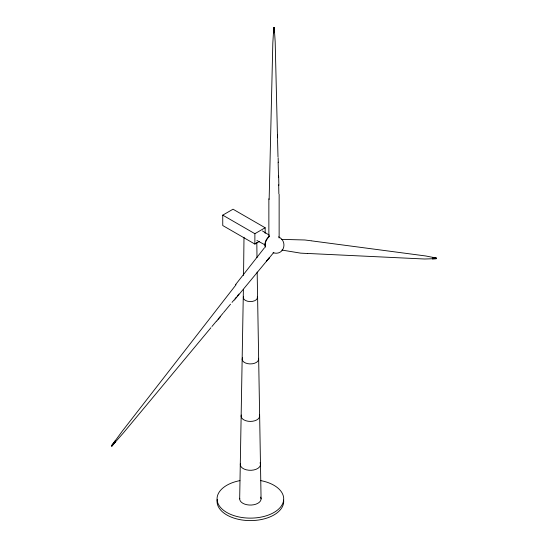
<?xml version="1.0" encoding="UTF-8"?>
<svg xmlns="http://www.w3.org/2000/svg" width="548" height="548" viewBox="0 0 548 548"><rect width="100%" height="100%" fill="white"/><g stroke="black" fill="none" stroke-linecap="round" stroke-linejoin="round"><path stroke-width="0.82" d="M268.869 236.647L268.863 198.808M243.381 289.865L239.675 498.892M243.552 275.432L243.997 237.243M269.143 199.39L272.822 43.107L273.767 27.66A2.076 1.199 0 0 1 274.062 27.482L274.617 32.202M273.384 32.866L273.938 27.695A2.076 1.199 0 0 0 274.233 27.516L275.178 41.751L277.48 137.027M111.874 446.12L111.765 446.031A2.076 0.438 38.8 0 1 111.573 445.771L122.238 431.214L236.024 284.768M111.525 445.675L115.135 440.873M235.558 284.652L264.465 247.751M230.537 304.174L223.557 312.579M232.016 302.386L233.982 300.009M234.969 298.818L236.448 297.03M237.428 295.838L238.907 294.057M234.366 300.078L273.829 252.361M210.918 327.725L123.416 432.893L111.84 446.058A2.076 0.438 38.8 0 0 111.662 445.798L111.573 445.702M211.932 326.512L216.481 321.06M217.994 319.244L223.05 313.189M216.734 321.073L220.289 316.84M269.561 257.526L266.301 261.328L269.417 257.69M111.867 446.106L115.683 441.695M259.279 241.538L254.875 244.079L222.748 225.529L222.748 215.145L233.03 209.206L265.157 227.756L265.157 233.352M222.748 215.145L254.875 233.695L265.157 227.756M432.317 258.937L436.263 258.752A2.076 1.637 -84.9 0 0 436.42 258.368L436.338 258.231A2.076 1.637 -84.9 0 0 436.181 258.615L424.584 259.012L307.812 253.464M307.503 253.498L300.66 253.142L281.877 250.066M281.364 239.366L304.846 239.983L311.6 240.839M311.976 240.915L425.762 255.978L436.461 258.074L432.865 257.382M273.089 252.731C283.987 256.108 288.186 241.346 278.555 236.88M256.923 240.497L264.931 244.846M262.437 230.948L269.5 235.277M278.137 157.742L278.268 162.318M279.138 194.376L279.138 238.01M277.555 140.076L277.994 156.824M278.137 162.153L278.528 177.353M278.651 176.045L278.877 185.347M277.514 134.863L277.624 139.445M278.679 184.82L278.857 193.786M261.074 498.892L257.163 272.041M256.813 242.332L256.991 257.615M254.875 233.695L254.875 244.079M265.561 246.484A6.665 3.85 -60 0 1 265.205 245.703M265.095 245.251A6.665 3.85 -60 0 1 269.253 236.373M265.184 247.497A8.439 4.87 -60 0 1 269.164 236.606M257.32 296.701A7.083 4.089 0 0 1 250.025 301.585A7.083 4.089 0 0 1 243.6 296.31M258.437 358.255A8.22 4.747 0 0 1 249.97 363.92A8.22 4.747 0 0 1 242.511 357.803M259.464 415.021A9.261 5.35 0 0 1 250.374 421.412A9.261 5.35 0 0 1 241.291 415.021M260.06 462.765A10.124 5.843 0 0 1 251.368 470.28A10.124 5.843 0 0 1 240.305 463.889M260.615 497.098A10.7 6.179 0 0 1 251.422 505.037A10.7 6.179 0 0 1 239.729 498.283M283.624 500.105A33.318 19.235 0 0 1 249.833 520.6A33.318 19.235 0 0 1 217.22 499.475M260.827 480.623A33.318 19.235 0 0 1 277.302 510.222A33.318 19.235 0 0 1 223.454 510.222A33.318 19.235 0 0 1 239.921 480.623"/></g></svg>
